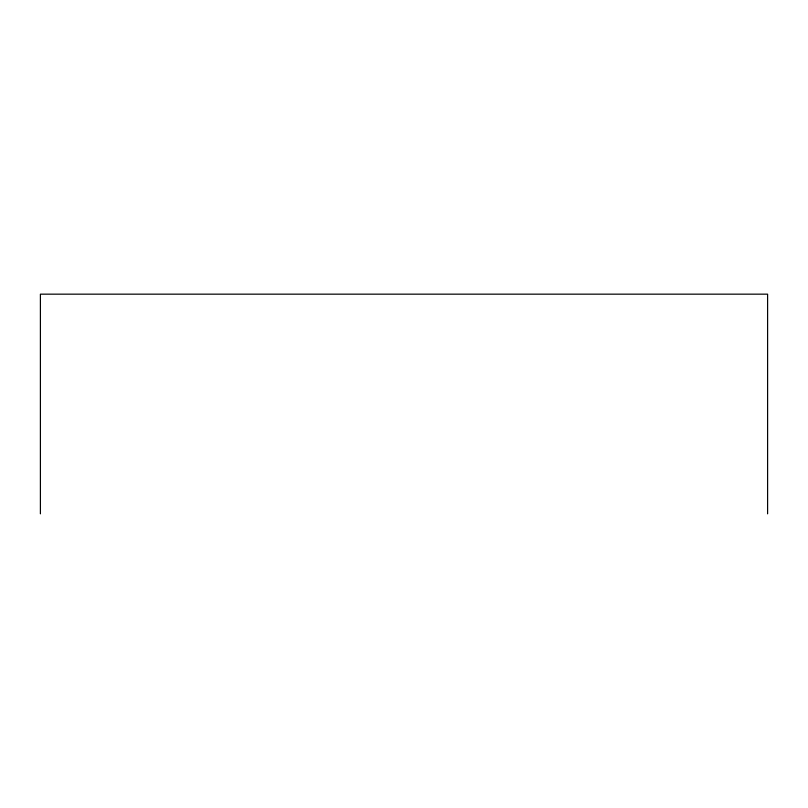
<?xml version="1.0" encoding="UTF-8"?>
<svg xmlns="http://www.w3.org/2000/svg" width="808" height="808" viewBox="0 0 808 808"><rect width="100%" height="100%" fill="white"/><g stroke="black" fill="none" stroke-linecap="round" stroke-linejoin="round"><path stroke-width="1.21" d="M767.6 513.837L767.6 294.163L40.4 294.163L40.4 513.837"/></g></svg>
